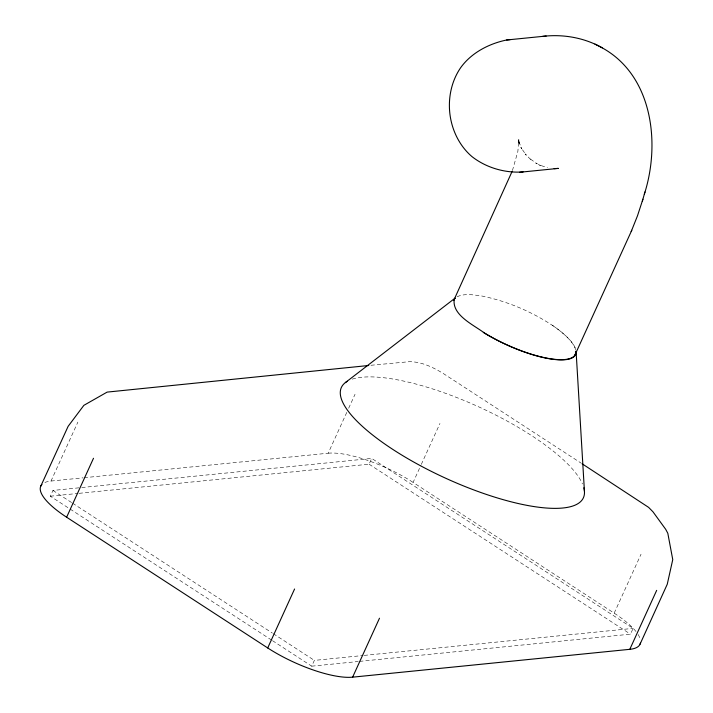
<?xml version="1.0" encoding="UTF-8"?>
<svg xmlns="http://www.w3.org/2000/svg" width="713" height="713" viewBox="0 0 713 713"><rect width="100%" height="100%" fill="white"/><g stroke="black" fill="none" stroke-linecap="round" stroke-linejoin="round"><path stroke-width="0.53" stroke-dasharray="3.56 2.67" d="M512.433 170.541L517.87 151.406L518.832 139.605L518.868 142.805L518.699 139.926L519.002 143.215L518.69 140.577L519.269 143.919L518.814 141.513L521.738 148.919L520.829 147.359L526.203 155.122L525.125 153.946L530.427 159.249L529.26 158.25L537.245 163.883L535.891 163.197L540.597 165.594L539.233 164.899L547.468 167.778M44.901 482.487A66.496 19.661 24.5 0 1 51.006 481.052L77.877 422.096M271.591 640.078L50.329 496.212L52.958 490.437L80.631 487.656M84.134 477.719L328.185 453.21L346.848 412.239M348.675 408.237L355.047 394.253M79.098 493.325L369.076 464.19L371.714 458.414L633.117 628.376L630.479 634.16L359.325 661.397M272.518 640.684L311.733 666.183L314.362 660.398L363.06 655.505M635.969 631.513A66.496 19.661 24.5 0 0 614.178 613.153L413.094 482.407L420.839 465.42M421.294 464.421L439.966 423.451M614.178 613.153L641.049 554.197M457.113 296.733C464.386 293.373 472.808 294.736 480.455 295.833A28.351 20.837 -45.9 0 1 483.708 296.421C508.565 301.733 532.406 312.027 553.546 326.117A66.496 19.661 24.5 0 1 575.792 349.62M370.983 365.261L409.039 361.723C421.33 361.509 432.969 367.248 443.254 373.487L581.122 463.129M51.006 481.052L83.029 477.835M81.737 487.54L371.714 458.414M50.329 496.212L77.993 493.432M364.174 655.399L633.117 628.376M311.733 666.183L358.22 661.512M369.076 464.19L630.479 634.16M52.958 490.437L71.63 502.576M72.566 503.182L272.357 633.082M273.284 633.688L314.362 660.398M328.185 453.21A66.496 19.661 24.5 0 1 413.094 482.407M638.09 634.499A66.496 19.661 24.5 0 1 640.069 638.598M352.24 379.147A132.983 39.322 24.5 0 1 478.476 406.74A132.983 39.322 24.5 0 1 582.468 483.922M552.486 325.395A66.496 19.661 24.5 0 1 575.569 349.789"/><path stroke-width="1.07" d="M455.09 298.239L454.939 298.391A28.351 1.649 -64.5 0 0 454.208 299.389C451.98 315.324 473.699 324.843 484.466 333.06A66.496 19.661 24.5 0 0 546.211 358.167A66.496 19.661 24.5 0 0 576.095 351.42L584.446 491.417M644.329 194.194C660.987 142.52 652.324 72.788 598.973 46.158M631.21 231.529L637.493 215.798L642.894 199.248M642.324 201.28L644.944 192.002M512.086 171.45L453.735 300.44M40.757 486.195L68.127 426.338L83.876 405.332L107.137 392.105L368.773 365.484M640.39 643.197A66.496 19.661 24.5 0 1 629.802 649.32L352.623 677.163A66.496 19.661 24.5 0 1 267.714 647.957L66.63 517.219L93.501 458.263M267.714 647.957L294.576 589M352.623 677.163L379.494 618.207M574.981 354.914L631.78 230.272M629.802 649.32L656.673 590.364M640.051 644.178L667.261 584.241L672.751 559.616L667.814 533.279L665.701 529.313L652.983 511.818L648.598 507.362L582.058 463.735M345.35 382.605L455.01 298.194M602.333 47.869C585.391 38.252 565.507 34.384 546.158 36.033L506.658 39.99C489.065 43.627 471.453 52.717 460.776 67.53C451.427 81.015 447.924 98.064 449.939 114.232C451.953 130.319 459.484 145.924 471.89 156.539C486.079 167.751 505.152 173.286 523.128 171.931M519.59 172.279L558.341 168.393L554.135 168.633M542.602 36.372L546.158 36.033M506.658 39.99L510.196 39.643M594.936 44.099L598.287 45.81M66.63 517.219A66.496 19.661 24.5 0 1 41.933 484.466M583.831 487.808A132.983 39.322 24.5 0 1 447.871 479.225A132.983 39.322 24.5 0 1 347.329 381.286M575.783 351.215A66.496 19.661 24.5 0 1 545.481 357.873A66.496 19.661 24.5 0 1 483.325 332.347"/></g></svg>
